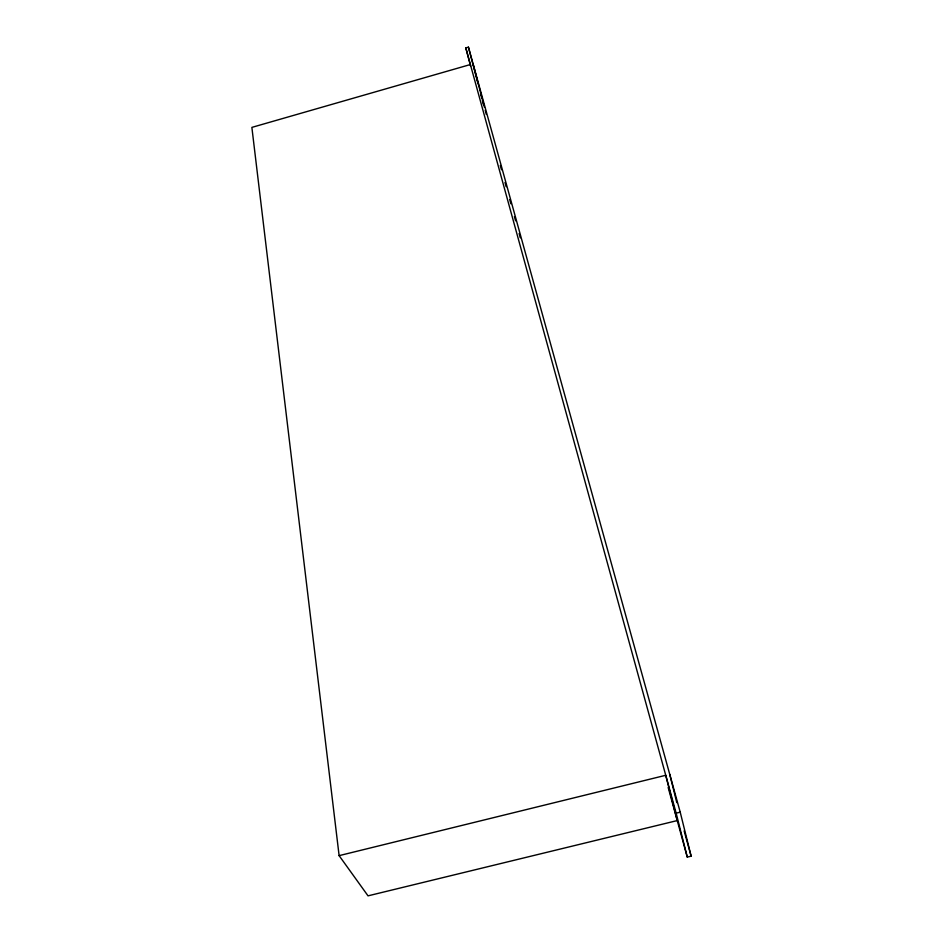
<?xml version="1.0" encoding="UTF-8"?>
<svg xmlns="http://www.w3.org/2000/svg" width="943" height="943" viewBox="0 0 943 943"><rect width="100%" height="100%" fill="white"/><g stroke="black" fill="none" stroke-linecap="round" stroke-linejoin="round"><path stroke-width="1.41" d="M470.628 66.187L465.807 47.904L468.435 47.15L680.221 812.171L691.125 856.173L687.27 857.093L668.174 787.488M470.38 64.537L251.875 127.388L339.115 855.643L368.029 895.85L677.251 820.575L665.746 775.287L339.115 855.643M465.807 47.904L676.155 813.172L680.221 812.171M500.297 165.461L501.476 169.716M505 182.482L506.179 186.738M509.703 199.515L510.882 203.771M514.406 216.548L515.585 220.803M519.121 233.569L520.288 237.825M684.135 830.889L691.125 856.173M473.032 63.77L484.454 107.396M485.197 110.213L486.305 114.433M468.435 47.15L478.018 83.727M480.6 93.569L481.708 97.789M482.439 100.606L483.547 104.826M676.155 813.172L687.27 857.093M669.742 774.297L676.803 802.646"/></g></svg>
